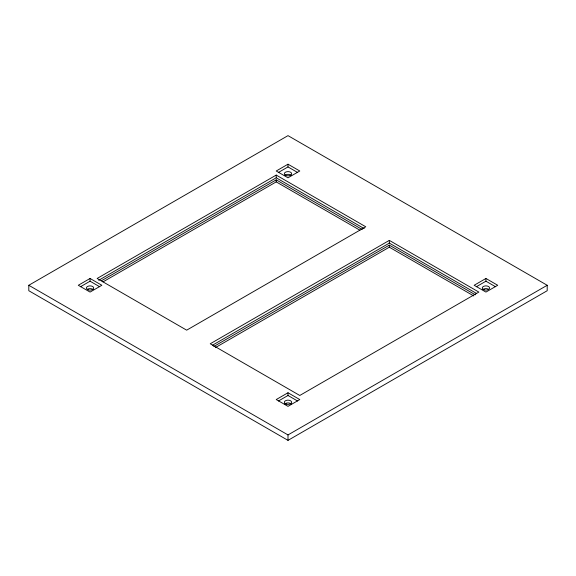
<?xml version="1.0" encoding="UTF-8"?>
<svg xmlns="http://www.w3.org/2000/svg" width="576" height="576" viewBox="0 0 576 576"><rect width="100%" height="100%" fill="white"/><g stroke="black" fill="none" stroke-linecap="round" stroke-linejoin="round"><path stroke-width="0.86" d="M28.8 285.278L288 135.634L547.2 285.278L547.2 290.722L288 440.366L28.8 290.722L28.8 285.278L288 434.93L547.2 285.278M90.065 278.474L78.286 285.278L90.065 292.082L101.844 285.278L90.065 278.474L90.065 281.196L99.641 286.726M288 164.203L276.221 171L288 177.804L299.779 171L288 164.203L288 166.925L297.576 172.447M80.496 286.726L90.065 281.196M278.424 172.447L288 166.925M276.221 175.082L97.135 278.474L186.674 330.17L365.76 226.778L276.221 175.082L276.221 177.804L98.69 280.296M101.448 280.75L276.221 179.849L362.225 229.5M102.996 281.894L276.221 181.886L359.899 230.198M389.326 240.386L210.24 343.778L299.779 395.474L478.865 292.082L389.326 240.386L389.326 243.108L212.573 345.154M213.775 346.5L389.326 245.146L475.33 294.804M215.33 347.645L389.326 247.19L473.782 295.949M288 392.753L276.221 399.557L288 406.361L299.779 399.557L288 392.753L288 395.474L278.424 401.004M485.935 278.474L474.156 285.278L485.935 292.082L497.714 285.278L485.935 278.474L485.935 281.196L476.359 286.726M485.935 281.196L495.504 286.726M276.221 177.804L364.205 228.6M389.326 243.108L476.532 293.45M288 395.474L297.576 401.004M389.326 245.146L389.326 247.19M288 434.93L288 440.366M276.221 179.849L276.221 181.886M284.832 175.385A3.658 2.11 0 0 1 291.168 175.385M482.76 289.663A3.665 2.117 0 0 1 488.527 289.224M284.825 403.942A3.665 2.117 0 0 1 291.175 403.942M87.473 289.224A3.665 2.117 0 0 1 93.24 289.663M484.099 289.836A3.665 2.117 0 0 0 489.6 288A3.665 2.117 0 0 0 484.099 286.164A3.665 2.117 0 0 0 484.099 289.836M286.164 404.107A3.665 2.117 0 0 0 291.665 402.278A3.665 2.117 0 0 0 286.164 400.442A3.665 2.117 0 0 0 286.164 404.107M88.236 289.836A3.665 2.117 0 0 0 93.73 288A3.665 2.117 0 0 0 88.236 286.164A3.665 2.117 0 0 0 88.236 289.836M285.415 175.219A3.658 2.11 0 0 0 291.535 174.269A3.658 2.11 0 0 0 287.05 171.684A3.658 2.11 0 0 0 285.415 175.219"/></g></svg>
